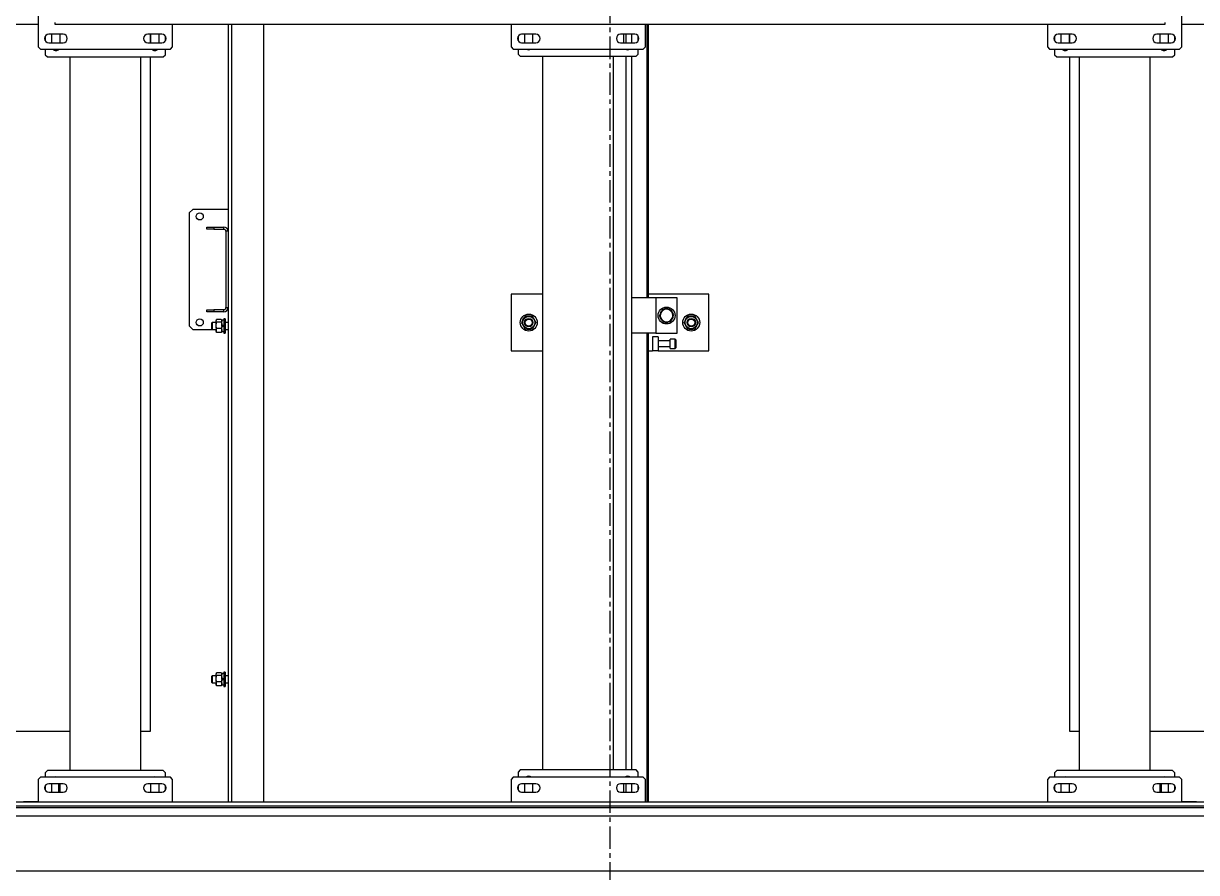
# Model space of a CAD drawing. Header units: millimetres. Extents: x 6622 to 532820, y 3370 to 359312.
# Drawn here: x 458470 to 460130, y 270040 to 271241 of the extents above; entities that cross this region are included whole.
import ezdxf

# ---------------------------------------------------------------- set-up
doc = ezdxf.new("R2010")
doc.units = ezdxf.units.MM
doc.linetypes.add('CENTER', pattern=[50.8, 31.75, -6.35, 6.35, -6.35])

# ---------------------------------------------------------------- blocks, each defined once
blk = doc.blocks.new('A$C6F3A12F4')
at = {"color": 2, "linetype": 'Continuous', "lineweight": 25}
for p, q in [((44485.7, 3475), (44485.7, 225)), ((44491.1, 225), (44491.1, 3475)), ((44493.7, 3475), (44493.7, 225)), ((44505.7, 3475), (44505.7, 225)), ((44583.1, 225), (44583.1, 3475)), ((43385.2, 3403.9), (43385.2, 2659)), ((44385.2, 2614.1), (44385.2, 3403.9)), ((44485.2, 2680), (44485.2, 2659)), ((43417.2, 2659), (43253.2, 2659)), ((43420.2, 2656), (43417.2, 2659)), ((43420.2, 2472), (43420.2, 2656)), ((44453.7, 2659), (44450.7, 2656)), ((44450.7, 2656), (44450.7, 2472)), ((44485.7, 2659), (44453.7, 2659)), ((43399.2, 2644), (43399.2, 2624)), ((43411.2, 2640.1), (43399.2, 2640.1)), ((43408.4, 2649.1), (43402, 2649.1)), ((43411.2, 2624), (43411.2, 2644)), ((43428.2, 2649.1), (43420.2, 2649.1)), ((43431.2, 2646.1), (43428.2, 2649.1)), ((43431.2, 2482.1), (43431.2, 2646.1)), ((44444.2, 2649.1), (44441.2, 2646.1)), ((44441.2, 2646.1), (44441.2, 2482.1)), ((44450.7, 2649.1), (44444.2, 2649.1)), ((44459.7, 2644), (44459.7, 2624)), ((44471.7, 2640.1), (44459.7, 2640.1)), ((44468.9, 2649.1), (44462.5, 2649.1)), ((44471.7, 2624), (44471.7, 2644)), ((43382.6, 2635), (43385.2, 2635)), ((43385.2, 2635), (43385.2, 1065)), ((43399.2, 2628.1), (43411.2, 2628.1)), ((44459.7, 2630.1), (44471.7, 2630.1)), ((44459.7, 2628.1), (44471.7, 2628.1)), ((43431.2, 2614.1), (44441.2, 2614.1)), ((43431.2, 2514.1), (44441.2, 2514.1)), ((44385.2, 2500), (44385.2, 2514.1)), ((43399.2, 2504), (43399.2, 2484)), ((43411.2, 2500.1), (43399.2, 2500.1)), ((43399.2, 2500), (43411.2, 2500)), ((43411.2, 2484), (43411.2, 2504)), ((43431.2, 2500), (44385.2, 2500)), ((44459.7, 2504), (44459.7, 2484)), ((44471.7, 2500.1), (44459.7, 2500.1)), ((44471.7, 2484), (44471.7, 2504)), ((43399.2, 2488.1), (43411.2, 2488.1)), ((43401.7, 2479.1), (43408.7, 2479.1)), ((43420.2, 2479.1), (43428.2, 2479.1)), ((43428.2, 2479.1), (43431.2, 2482.1)), ((44441.2, 2482.1), (44444.2, 2479.1)), ((44444.2, 2479.1), (44450.7, 2479.1)), ((44459.7, 2488.1), (44471.7, 2488.1)), ((44462.3, 2479.1), (44469.2, 2479.1)), ((43385.2, 2469), (43417.2, 2469)), ((43417.2, 2469), (43420.2, 2472)), ((44450.7, 2472), (44453.7, 2469)), ((44453.7, 2469), (44485.7, 2469)), ((43767.2, 1990), (43767.2, 1904)), ((43847.2, 1990), (43767.2, 1990)), ((43847.2, 1918), (43847.2, 1990)), ((43816.8, 1965), (43816.2, 1965)), ((43816.6, 1963.2), (43816.2, 1963.2)), ((43816.3, 1962.2), (43816.6, 1963.2)), ((43822.2, 1945), (43772.2, 1945)), ((43772.2, 1945), (43772.2, 1915)), ((43822.2, 1915), (43822.2, 1945)), ((43831.7, 1943), (43842.7, 1943)), ((43792.2, 1937.3), (43788, 1934.4)), ((43796.4, 1940.2), (43792.2, 1937.3)), ((43801, 1938), (43796.4, 1940.2)), ((43805.6, 1935.8), (43801, 1938)), ((43806.7, 1930), (43806.1, 1930)), ((43806.6, 1928.2), (43806.2, 1928.2)), ((43806.4, 1927.4), (43806.6, 1928.2)), ((43830.7, 1942), (43830.7, 1935)), ((43843.7, 1942), (43830.7, 1942)), ((43843.7, 1935), (43830.7, 1935)), ((43833.2, 1935), (43833.2, 1918)), ((43841.2, 1918), (43841.2, 1935)), ((43843.7, 1935), (43843.7, 1942)), ((43772.2, 1915), (43772.2, 1880.2)), ((43772.2, 1915), (43822.2, 1915)), ((43788.8, 1924.2), (43793.4, 1922)), ((43793.4, 1922), (43798, 1919.8)), ((43798, 1919.8), (43802.2, 1922.7)), ((43802.2, 1922.7), (43806.4, 1925.6)), ((43822.2, 1915), (43822.2, 1880.2)), ((43827.2, 1918), (43827.2, 1910)), ((43827.2, 1918), (43847.2, 1918)), ((43827.2, 1910), (43847.2, 1910)), ((43847.2, 1918), (43847.2, 1910)), ((43847.2, 1904), (43847.2, 1910)), ((43385.2, 1904), (43772.2, 1904)), ((43772.2, 1902.7), (43385.2, 1902.7)), ((43417.2, 1900), (43385.2, 1900)), ((43420.2, 1897), (43417.2, 1900)), ((43420.2, 1713), (43420.2, 1897)), ((43822.2, 1904), (44485.7, 1904)), ((44485.7, 1902.7), (43822.2, 1902.7)), ((44453.7, 1900), (44450.7, 1897)), ((44450.7, 1897), (44450.7, 1713)), ((44485.7, 1900), (44453.7, 1900)), ((43399.2, 1885), (43399.2, 1865)), ((43411.2, 1881), (43399.2, 1881)), ((43399.2, 1880.2), (43411.2, 1880.2)), ((43408.5, 1890), (43401.9, 1890)), ((43411.2, 1865), (43411.2, 1885)), ((43427.2, 1890), (43420.2, 1890)), ((43430.2, 1887), (43427.2, 1890)), ((43430.2, 1723), (43430.2, 1887)), ((43430.2, 1880.2), (44440.2, 1880.2)), ((44443.2, 1890), (44440.2, 1887)), ((44440.2, 1887), (44440.2, 1723)), ((44450.7, 1890), (44443.2, 1890)), ((44459.7, 1885), (44459.7, 1865)), ((44471.7, 1881), (44459.7, 1881)), ((44459.7, 1880.2), (44471.7, 1880.2)), ((44469, 1890), (44462.4, 1890)), ((44471.7, 1865), (44471.7, 1885)), ((43411.2, 1872.8), (43399.2, 1872.8)), ((43399.2, 1869), (43411.2, 1869)), ((43420.8, 1872.8), (43420.2, 1872.8)), ((44440.2, 1872.8), (43430.2, 1872.8)), ((44450.7, 1872.8), (44449.6, 1872.8)), ((44471.7, 1872.8), (44459.7, 1872.8)), ((44459.7, 1869), (44471.7, 1869)), ((44440.2, 1855), (43430.2, 1855)), ((43399.2, 1745), (43399.2, 1725)), ((43411.2, 1725), (43411.2, 1745)), ((44440.2, 1755), (43430.2, 1755)), ((43767.2, 1755), (43767.2, 1710)), ((43847.2, 1710), (43847.2, 1755)), ((44459.7, 1745), (44459.7, 1725)), ((44471.7, 1725), (44471.7, 1745)), ((43411.2, 1741), (43399.2, 1741)), ((43399.2, 1729), (43411.2, 1729)), ((43816.8, 1735), (43816.2, 1735)), ((43816.6, 1733.2), (43816.2, 1733.2)), ((43816.3, 1732.2), (43816.6, 1733.2)), ((44471.7, 1741), (44459.7, 1741)), ((44459.7, 1729), (44471.7, 1729)), ((43385.2, 1710), (43417.2, 1710)), ((43401.9, 1720), (43408.5, 1720)), ((43417.2, 1710), (43420.2, 1713)), ((43420.2, 1720), (43427.2, 1720)), ((43427.2, 1720), (43430.2, 1723)), ((43767.2, 1710), (43847.2, 1710)), ((44440.2, 1723), (44443.2, 1720)), ((44443.2, 1720), (44450.7, 1720)), ((44450.7, 1713), (44453.7, 1710)), ((44453.7, 1710), (44485.7, 1710)), ((44462.4, 1720), (44469, 1720)), ((43385.2, 1359.5), (44485.7, 1359.5)), ((43385.2, 1314.5), (44485.7, 1314.5)), ((43385.2, 1309.5), (43678, 1309.5)), ((43647, 1309.5), (43647, 1259.5)), ((43675, 1303.5), (43672, 1303.5)), ((43672, 1289.5), (43672, 1303.5)), ((43675, 1289.5), (43675, 1303.5)), ((43678, 1309.5), (43678, 1306.5)), ((43678, 1309.5), (43786, 1309.5)), ((43678, 1306.5), (43786, 1306.5)), ((43786, 1309.5), (44485.7, 1309.5)), ((43786, 1306.5), (43786, 1309.5)), ((43792, 1303.5), (43789, 1303.5)), ((43789, 1303.5), (43789, 1289.5)), ((43792, 1303.5), (43792, 1289.5)), ((43802, 1305.5), (43802, 1303.5)), ((43802, 1305.5), (43822, 1305.5)), ((43802, 1303.5), (43822, 1303.5)), ((43802.8, 1300), (43802.8, 1293.4)), ((43804.4, 1300.9), (43803.3, 1300.3)), ((43803.9, 1303.5), (43803.9, 1300.9)), ((43812, 1300.9), (43803.9, 1300.9)), ((43806.4, 1300), (43806.4, 1293.4)), ((43807, 1309.5), (43807, 1305.5)), ((43812, 1300.9), (43813.5, 1300.9)), ((43820, 1300.9), (43813.5, 1300.9)), ((43815.5, 1300), (43815.5, 1293.4)), ((43817, 1305.5), (43817, 1309.5)), ((43820.7, 1300.3), (43819.6, 1300.9)), ((43820, 1300.9), (43820, 1303.5)), ((43821.2, 1300), (43821.2, 1293.4)), ((43822, 1303.5), (43822, 1305.5)), ((44302, 1305.5), (44302, 1303.5)), ((44302, 1305.5), (44322, 1305.5)), ((44302, 1303.5), (44322, 1303.5)), ((44302.8, 1300), (44302.8, 1293.4)), ((44304.4, 1300.9), (44303.3, 1300.3)), ((44303.9, 1303.5), (44303.9, 1300.9)), ((44312, 1300.9), (44303.9, 1300.9)), ((44306.4, 1300), (44306.4, 1293.4)), ((44307, 1309.5), (44307, 1305.5)), ((44312, 1300.9), (44313.5, 1300.9)), ((44320, 1300.9), (44313.5, 1300.9)), ((44315.5, 1300), (44315.5, 1293.4)), ((44317, 1305.5), (44317, 1309.5)), ((44320.7, 1300.3), (44319.6, 1300.9)), ((44320, 1300.9), (44320, 1303.5)), ((44321.2, 1300), (44321.2, 1293.4)), ((44322, 1303.5), (44322, 1305.5)), ((43672, 1289.5), (43675, 1289.5)), ((43672, 1279.5), (43672, 1289.5)), ((43675, 1279.5), (43672, 1279.5)), ((43675, 1289.5), (43675, 1279.5)), ((43789, 1289.5), (43792, 1289.5)), ((43789, 1279.5), (43789, 1289.5)), ((43792, 1279.5), (43789, 1279.5)), ((43792, 1289.5), (43792, 1279.5)), ((43803.3, 1293.1), (43804.4, 1292.5)), ((43814.9, 1292.5), (43804.4, 1292.5)), ((43807, 1292.5), (43807, 1287)), ((43807, 1287), (43807.5, 1286.5)), ((43807, 1287), (43817, 1287)), ((43816.5, 1286.5), (43807.5, 1286.5)), ((43814.9, 1292.5), (43819.6, 1292.5)), ((43816.5, 1286.5), (43817, 1287)), ((43817, 1287), (43817, 1292.5)), ((43817, 1259.5), (43817, 1287)), ((43819.6, 1292.5), (43820.7, 1293.1)), ((44303.3, 1293.1), (44304.4, 1292.5)), ((44314.9, 1292.5), (44304.4, 1292.5)), ((44307, 1292.5), (44307, 1287)), ((44307, 1287), (44307.5, 1286.5)), ((44307, 1287), (44317, 1287)), ((44316.5, 1286.5), (44307.5, 1286.5)), ((44314.9, 1292.5), (44319.6, 1292.5)), ((44316.5, 1286.5), (44317, 1287)), ((44317, 1287), (44317, 1292.5)), ((44319.6, 1292.5), (44320.7, 1293.1)), ((43647, 1259.5), (43652, 1254.5)), ((43652, 1254.5), (43812, 1254.5)), ((43812, 1254.5), (43817, 1259.5)), ((43417.2, 1231), (43385.2, 1231)), ((43420.2, 1228), (43417.2, 1231)), ((44453.7, 1231), (44450.7, 1228)), ((44485.7, 1231), (44453.7, 1231)), ((43399.2, 1216), (43399.2, 1196)), ((43411.2, 1211.9), (43399.2, 1211.9)), ((43408.7, 1220.9), (43401.7, 1220.9)), ((43411.2, 1196), (43411.2, 1216)), ((43420.2, 1044), (43420.2, 1228)), ((43428.2, 1220.9), (43420.2, 1220.9)), ((43431.2, 1217.9), (43428.2, 1220.9)), ((43431.2, 1053.9), (43431.2, 1217.9)), ((44444.2, 1220.9), (44441.2, 1217.9)), ((44441.2, 1217.9), (44441.2, 1053.9)), ((44450.7, 1220.9), (44444.2, 1220.9)), ((44450.7, 1228), (44450.7, 1044)), ((44459.7, 1216), (44459.7, 1196)), ((44471.7, 1211.9), (44459.7, 1211.9)), ((44469.2, 1220.9), (44462.3, 1220.9)), ((44471.7, 1196), (44471.7, 1216)), ((43411.2, 1200), (43399.2, 1200)), ((43399.2, 1199.9), (43411.2, 1199.9)), ((44385.2, 1200), (43431.2, 1200)), ((44385.2, 1185.9), (44385.2, 1200)), ((44459.7, 1199.9), (44471.7, 1199.9)), ((44441.2, 1185.9), (43431.2, 1185.9)), ((44441.2, 1085.9), (43431.2, 1085.9)), ((44385.2, 296.1), (44385.2, 1085.9)), ((43385.2, 1065), (43382.6, 1065)), ((43399.2, 1076), (43399.2, 1056)), ((43411.2, 1071.9), (43399.2, 1071.9)), ((43411.2, 1056), (43411.2, 1076)), ((44459.7, 1076), (44459.7, 1056)), ((44471.7, 1071.9), (44459.7, 1071.9)), ((44471.7, 1069.9), (44459.7, 1069.9)), ((44471.7, 1056), (44471.7, 1076)), ((43399.2, 1059.9), (43411.2, 1059.9)), ((43402, 1050.9), (43408.4, 1050.9)), ((43420.2, 1050.9), (43428.2, 1050.9)), ((43428.2, 1050.9), (43431.2, 1053.9)), ((44441.2, 1053.9), (44444.2, 1050.9)), ((44444.2, 1050.9), (44450.7, 1050.9)), ((44459.7, 1059.9), (44471.7, 1059.9)), ((44462.5, 1050.9), (44468.9, 1050.9)), ((43253.2, 1041), (43417.2, 1041)), ((43385.2, 1041), (43385.2, 296.1)), ((43417.2, 1041), (43420.2, 1044)), ((44450.7, 1044), (44453.7, 1041)), ((44453.7, 1041), (44485.7, 1041)), ((44485.2, 1041), (44485.2, 1020))]:
    blk.add_line(p, q, dxfattribs=at)
at = {"color": 2, "linetype": 'Continuous', "lineweight": 25, "flags": 128}
for points in [[(43816.8, 1965), (43816.6, 1966.9), (43816.3, 1967.9)], [(43816.8, 1735), (43816.6, 1736.9), (43816.3, 1737.9)], [(43812, 1300.9), (43811.5, 1301.8), (43811, 1302.6), (43810.5, 1303.5)], [(43812, 1303.5), (43812.5, 1302.6), (43813, 1301.8), (43813.5, 1300.9)], [(44312, 1300.9), (44311.5, 1301.8), (44311, 1302.6), (44310.5, 1303.5)], [(44312, 1303.5), (44312.5, 1302.6), (44313, 1301.8), (44313.5, 1300.9)]]:
    blk.add_lwpolyline(points, dxfattribs=at)
at = {"color": 2, "linetype": 'Continuous', "lineweight": 25}
for centre, radius in [((43807.2, 1965), 12), ((43807.2, 1965), 8.62), ((43807.2, 1965), 6), ((43807.2, 1965), 5), ((43797.2, 1930), 12), ((43807.2, 1735), 12), ((43807.2, 1735), 8.62), ((43807.2, 1735), 6), ((43807.2, 1735), 5), ((43657, 1269.5), 5), ((43807, 1269.5), 5)]:
    blk.add_circle(centre, radius, dxfattribs=at)
for centre, radius, start, end in [((43405.2, 2644), 6, 0, 180), ((44465.7, 2644), 6, 0, 180), ((43405.2, 2624), 6, 180, 0), ((43416.2, 2634.1), 6, 311.8103, 48.1897), ((44456.2, 2634.1), 6, 156.4435, 203.5565), ((44465.7, 2624), 6, 180, 0), ((43405.2, 2504), 6, 0, 180), ((44465.7, 2504), 6, 0, 180), ((43416.2, 2494.1), 6, 311.8103, 48.1897), ((44456.2, 2494.1), 6, 156.4435, 203.5565), ((43405.2, 2484), 6, 180, 0), ((44465.7, 2484), 6, 180, 0), ((43807.2, 1965), 9.55, 349.1982, 0), ((43807.2, 1965), 9.55, 221.2996, 256.7088), ((43831.7, 1942), 1, 90, 180), ((43842.7, 1942), 1, 0, 90), ((43797.2, 1930), 9.55, 165.3637, 203.9741), ((43797.2, 1930), 8.87, 124.3653, 184.3653), ((43797.2, 1930), 8.87, 184.3653, 244.3653), ((43797.2, 1930), 9.55, 104.5207, 143.3519), ((43797.2, 1930), 8.86, 64.3653, 124.3653), ((43797.2, 1930), 9.55, 42.9611, 84.8708), ((43797.2, 1930), 8.87, 4.3653, 64.3653), ((43797.2, 1930), 8.87, 304.3653, 4.3653), ((43797.2, 1930), 9.55, 0, 24.9691), ((43797.2, 1930), 9.55, 349.1982, 0), ((43797.2, 1930), 9.55, 224.4516, 265.4367), ((43797.2, 1930), 8.87, 244.3653, 304.3653), ((43797.2, 1930), 9.55, 283.449, 324.061), ((43405.2, 1885), 6, 0, 180), ((43415.2, 1875), 6, 326.4427, 33.5573), ((44455.2, 1875), 6, 138.5904, 221.4096), ((44465.7, 1885), 6, 0, 180), ((43405.2, 1865), 6, 180, 0), ((44465.7, 1865), 6, 180, 0), ((43405.2, 1745), 6, 0, 180), ((44465.7, 1745), 6, 0, 180), ((43415.2, 1735), 6, 326.4427, 33.5573), ((43807.2, 1735), 9.55, 221.2996, 256.7088), ((43807.2, 1735), 9.55, 349.1982, 0), ((44455.2, 1735), 6, 138.5904, 221.4096), ((43405.2, 1725), 6, 180, 0), ((44465.7, 1725), 6, 180, 0), ((43678, 1303.5), 6, 90, 180), ((43678, 1303.5), 3, 90, 180), ((43786, 1303.5), 6, 0, 90), ((43786, 1303.5), 3, 0, 90), ((43405.2, 1216), 6, 0, 180), ((44465.7, 1216), 6, 0, 180), ((43405.2, 1196), 6, 180, 0), ((43416.2, 1205.9), 6, 311.8103, 48.1897), ((44456.2, 1205.9), 6, 156.4435, 203.5565), ((44465.7, 1196), 6, 180, 0), ((43405.2, 1076), 6, 0, 180), ((44465.7, 1076), 6, 0, 180), ((43416.2, 1065.9), 6, 311.8103, 48.1897), ((44456.2, 1065.9), 6, 156.4435, 203.5565), ((43405.2, 1056), 6, 180, 0), ((44465.7, 1056), 6, 180, 0)]:
    blk.add_arc(centre, radius, start, end, dxfattribs=at)
for points, knots in [([(43807.2, 1975.4), (43806.4, 1974.9), (43804.8, 1974), (43802.5, 1972.7), (43800.3, 1971.4), (43798.9, 1970.6), (43798.2, 1970.2)], [0, 0, 0, 0, 0.264347, 0.534834, 0.765328, 1, 1, 1, 1]), ([(43798.2, 1970.2), (43798.2, 1969.8), (43798.2, 1968.5), (43798.2, 1966.2), (43798.2, 1963.2), (43798.2, 1961.1), (43798.2, 1959.8)], [0, 0, 0, 0, 0.131003, 0.38054, 0.636178, 1, 1, 1, 1]), ([(43798.2, 1959.8), (43799, 1959.4), (43800.6, 1958.4), (43802.9, 1957.1), (43805.1, 1955.8), (43806.5, 1955), (43807.2, 1954.6)], [0, 0, 0, 0, 0.2646547, 0.5351428, 0.7653269, 1, 1, 1, 1]), ([(43816.2, 1970.2), (43815.4, 1970.6), (43813.8, 1971.6), (43811.5, 1972.9), (43809.3, 1974.2), (43807.9, 1975), (43807.2, 1975.4)], [0, 0, 0, 0, 0.264572, 0.534976, 0.7654, 1, 1, 1, 1]), ([(43807.2, 1954.6), (43808, 1955.1), (43809.6, 1956), (43811.9, 1957.3), (43814.1, 1958.6), (43815.5, 1959.4), (43816.2, 1959.8)], [0, 0, 0, 0, 0.264572, 0.534976, 0.7654, 1, 1, 1, 1]), ([(43816.2, 1959.8), (43816.2, 1961.1), (43816.2, 1963.2), (43816.2, 1966.2), (43816.2, 1968.4), (43816.2, 1969.8), (43816.2, 1970.2)], [0, 0, 0, 0, 0.363821, 0.613049, 0.868997, 1, 1, 1, 1]), ([(43788, 1934.4), (43788, 1934), (43788.1, 1932.3), (43788.3, 1930.6), (43788.4, 1929.3)], [0, 0, 0, 0, 0.253032, 1, 1, 1, 1]), ([(43788.4, 1929.3), (43788.5, 1927.7), (43788.6, 1925.9), (43788.7, 1924.3), (43788.8, 1924.2)], [0, 0, 0, 0, 0.97299, 1, 1, 1, 1]), ([(43806, 1930.7), (43805.9, 1932), (43805.8, 1933.7), (43805.7, 1935.4), (43805.6, 1935.8)], [0, 0, 0, 0, 0.746911, 1, 1, 1, 1]), ([(43806.4, 1925.6), (43806.4, 1925.6), (43806.3, 1927.3), (43806.2, 1929), (43806, 1930.7)], [0, 0, 0, 0, 0.026961, 1, 1, 1, 1]), ([(43807.2, 1745.4), (43806.4, 1744.9), (43804.8, 1744), (43802.5, 1742.7), (43800.3, 1741.4), (43798.9, 1740.6), (43798.2, 1740.2)], [0, 0, 0, 0, 0.264347, 0.534834, 0.765328, 1, 1, 1, 1]), ([(43816.2, 1740.2), (43815.4, 1740.6), (43813.8, 1741.6), (43811.5, 1742.9), (43809.3, 1744.2), (43807.9, 1745), (43807.2, 1745.4)], [0, 0, 0, 0, 0.264572, 0.534976, 0.7654, 1, 1, 1, 1]), ([(43798.2, 1740.2), (43798.2, 1739.8), (43798.2, 1738.5), (43798.2, 1736.2), (43798.2, 1733.2), (43798.2, 1731.1), (43798.2, 1729.8)], [0, 0, 0, 0, 0.1310035, 0.3805405, 0.636178, 1, 1, 1, 1]), ([(43798.2, 1729.8), (43799, 1729.4), (43800.6, 1728.4), (43802.9, 1727.1), (43805.1, 1725.8), (43806.5, 1725), (43807.2, 1724.6)], [0, 0, 0, 0, 0.2646547, 0.5351432, 0.7653269, 1, 1, 1, 1]), ([(43807.2, 1724.6), (43808, 1725.1), (43809.6, 1726), (43811.9, 1727.3), (43814.1, 1728.6), (43815.5, 1729.4), (43816.2, 1729.8)], [0, 0, 0, 0, 0.264572, 0.534976, 0.7654, 1, 1, 1, 1]), ([(43816.2, 1729.8), (43816.2, 1731.1), (43816.2, 1733.2), (43816.2, 1736.2), (43816.2, 1738.4), (43816.2, 1739.8), (43816.2, 1740.2)], [0, 0, 0, 0, 0.363821, 0.613048, 0.868997, 1, 1, 1, 1]), ([(43802.8, 1300), (43803.3, 1300.2), (43804, 1300.7), (43805, 1300.7), (43805.8, 1300.4), (43806.2, 1300.1), (43806.4, 1300)], [0, 0, 0, 0, 0.363637, 0.612716, 0.868745, 1, 1, 1, 1]), ([(43806.4, 1300), (43807.2, 1300.2), (43808.8, 1300.6), (43811.2, 1300.7), (43813.4, 1300.5), (43814.8, 1300.2), (43815.5, 1300)], [0, 0, 0, 0, 0.264772, 0.53481, 0.76552, 1, 1, 1, 1]), ([(43815.5, 1300), (43816, 1300.2), (43817, 1300.6), (43818.5, 1300.7), (43819.9, 1300.5), (43820.7, 1300.2), (43821.2, 1300)], [0, 0, 0, 0, 0.264708, 0.535074, 0.765396, 1, 1, 1, 1]), ([(43821.2, 1300), (43821, 1300.1), (43820.8, 1300.2), (43820.7, 1300.3), (43820.7, 1300.3)], [0, 0, 0, 0, 0.90876, 1, 1, 1, 1]), ([(44302.8, 1300), (44303.3, 1300.2), (44304, 1300.7), (44305, 1300.7), (44305.8, 1300.4), (44306.2, 1300.1), (44306.4, 1300)], [0, 0, 0, 0, 0.363637, 0.612716, 0.868745, 1, 1, 1, 1]), ([(44306.4, 1300), (44307.2, 1300.2), (44308.8, 1300.6), (44311.2, 1300.7), (44313.4, 1300.5), (44314.8, 1300.2), (44315.5, 1300)], [0, 0, 0, 0, 0.264772, 0.53481, 0.76552, 1, 1, 1, 1]), ([(44315.5, 1300), (44316, 1300.2), (44317, 1300.6), (44318.5, 1300.7), (44319.9, 1300.5), (44320.7, 1300.2), (44321.2, 1300)], [0, 0, 0, 0, 0.264708, 0.535074, 0.765396, 1, 1, 1, 1]), ([(44321.2, 1300), (44321, 1300.1), (44320.8, 1300.2), (44320.7, 1300.3), (44320.7, 1300.3)], [0, 0, 0, 0, 0.90876, 1, 1, 1, 1]), ([(43806.4, 1293.4), (43806.2, 1293.3), (43805.8, 1293), (43805, 1292.7), (43804, 1292.7), (43803.3, 1293.2), (43802.8, 1293.4)], [0, 0, 0, 0, 0.131254, 0.380876, 0.636362, 1, 1, 1, 1]), ([(43815.5, 1293.4), (43814.7, 1293.2), (43813.1, 1292.8), (43810.7, 1292.7), (43808.5, 1292.9), (43807.1, 1293.2), (43806.4, 1293.4)], [0, 0, 0, 0, 0.264376, 0.534814, 0.765523, 1, 1, 1, 1]), ([(43821.2, 1293.4), (43820.7, 1293.2), (43819.7, 1292.8), (43818.2, 1292.7), (43816.8, 1292.9), (43816, 1293.2), (43815.5, 1293.4)], [0, 0, 0, 0, 0.2644652, 0.5348322, 0.7651538, 1, 1, 1, 1]), ([(43820.7, 1293.1), (43820.7, 1293.1), (43820.8, 1293.2), (43821, 1293.3), (43821.2, 1293.4)], [0, 0, 0, 0, 0.091198, 1, 1, 1, 1]), ([(44306.4, 1293.4), (44306.2, 1293.3), (44305.8, 1293), (44305, 1292.7), (44304, 1292.7), (44303.3, 1293.2), (44302.8, 1293.4)], [0, 0, 0, 0, 0.131254, 0.380876, 0.636362, 1, 1, 1, 1]), ([(44315.5, 1293.4), (44314.7, 1293.2), (44313.1, 1292.8), (44310.7, 1292.7), (44308.5, 1292.9), (44307.1, 1293.2), (44306.4, 1293.4)], [0, 0, 0, 0, 0.264376, 0.534814, 0.765523, 1, 1, 1, 1]), ([(44321.2, 1293.4), (44320.7, 1293.2), (44319.7, 1292.8), (44318.2, 1292.7), (44316.8, 1292.9), (44316, 1293.2), (44315.5, 1293.4)], [0, 0, 0, 0, 0.2644652, 0.5348322, 0.7651538, 1, 1, 1, 1]), ([(44320.7, 1293.1), (44320.7, 1293.1), (44320.8, 1293.2), (44321, 1293.3), (44321.2, 1293.4)], [0, 0, 0, 0, 0.091198, 1, 1, 1, 1])]:
    blk.add_open_spline(points, degree=3, knots=knots, dxfattribs=at)

msp = doc.modelspace()

# ---------------------------------------------------------------- hatches: boundary and pattern name
h = msp.add_hatch()
h.set_pattern_fill('ANGLE', color=3, scale=5)
h.set_pattern_definition([(0, (0, 0), (0, 34.925), [25.4, -9.525]), (90, (0, 0), (-34.925, 2e-15), [25.4, -9.525])])
edge = h.paths.add_edge_path()
edge.add_line((457414.55, 270044.997), (457414.55, 267907.595))
edge.add_line((457535, 270044.997), (457535, 268040))
edge.add_line((472399.364, 268040), (457535, 268040))
edge.add_line((472503.909, 267907.595), (457414.55, 267907.595))
edge.add_line((472399.364, 269994.998), (472399.364, 268040))
edge.add_line((472503.909, 269994.998), (472503.909, 267907.595))
h.paths.add_polyline_path([(455537.256, 268490), (455537.256, 269590), (455087.256, 269590), (455087.256, 268490)], flags=9)

# ---------------------------------------------------------------- linework, layer by layer
at = {"color": 1, "linetype": 'CENTER'}
msp.add_line((459300, 268650.975), (459300, 314810.514), dxfattribs=at)

# ---------------------------------------------------------------- block references
at = {"color": 0, "rotation": 270}
msp.add_blockref('A$C6F3A12F4', (457450, 314625.198), dxfattribs=at)

doc.saveas('drawing.dxf')
